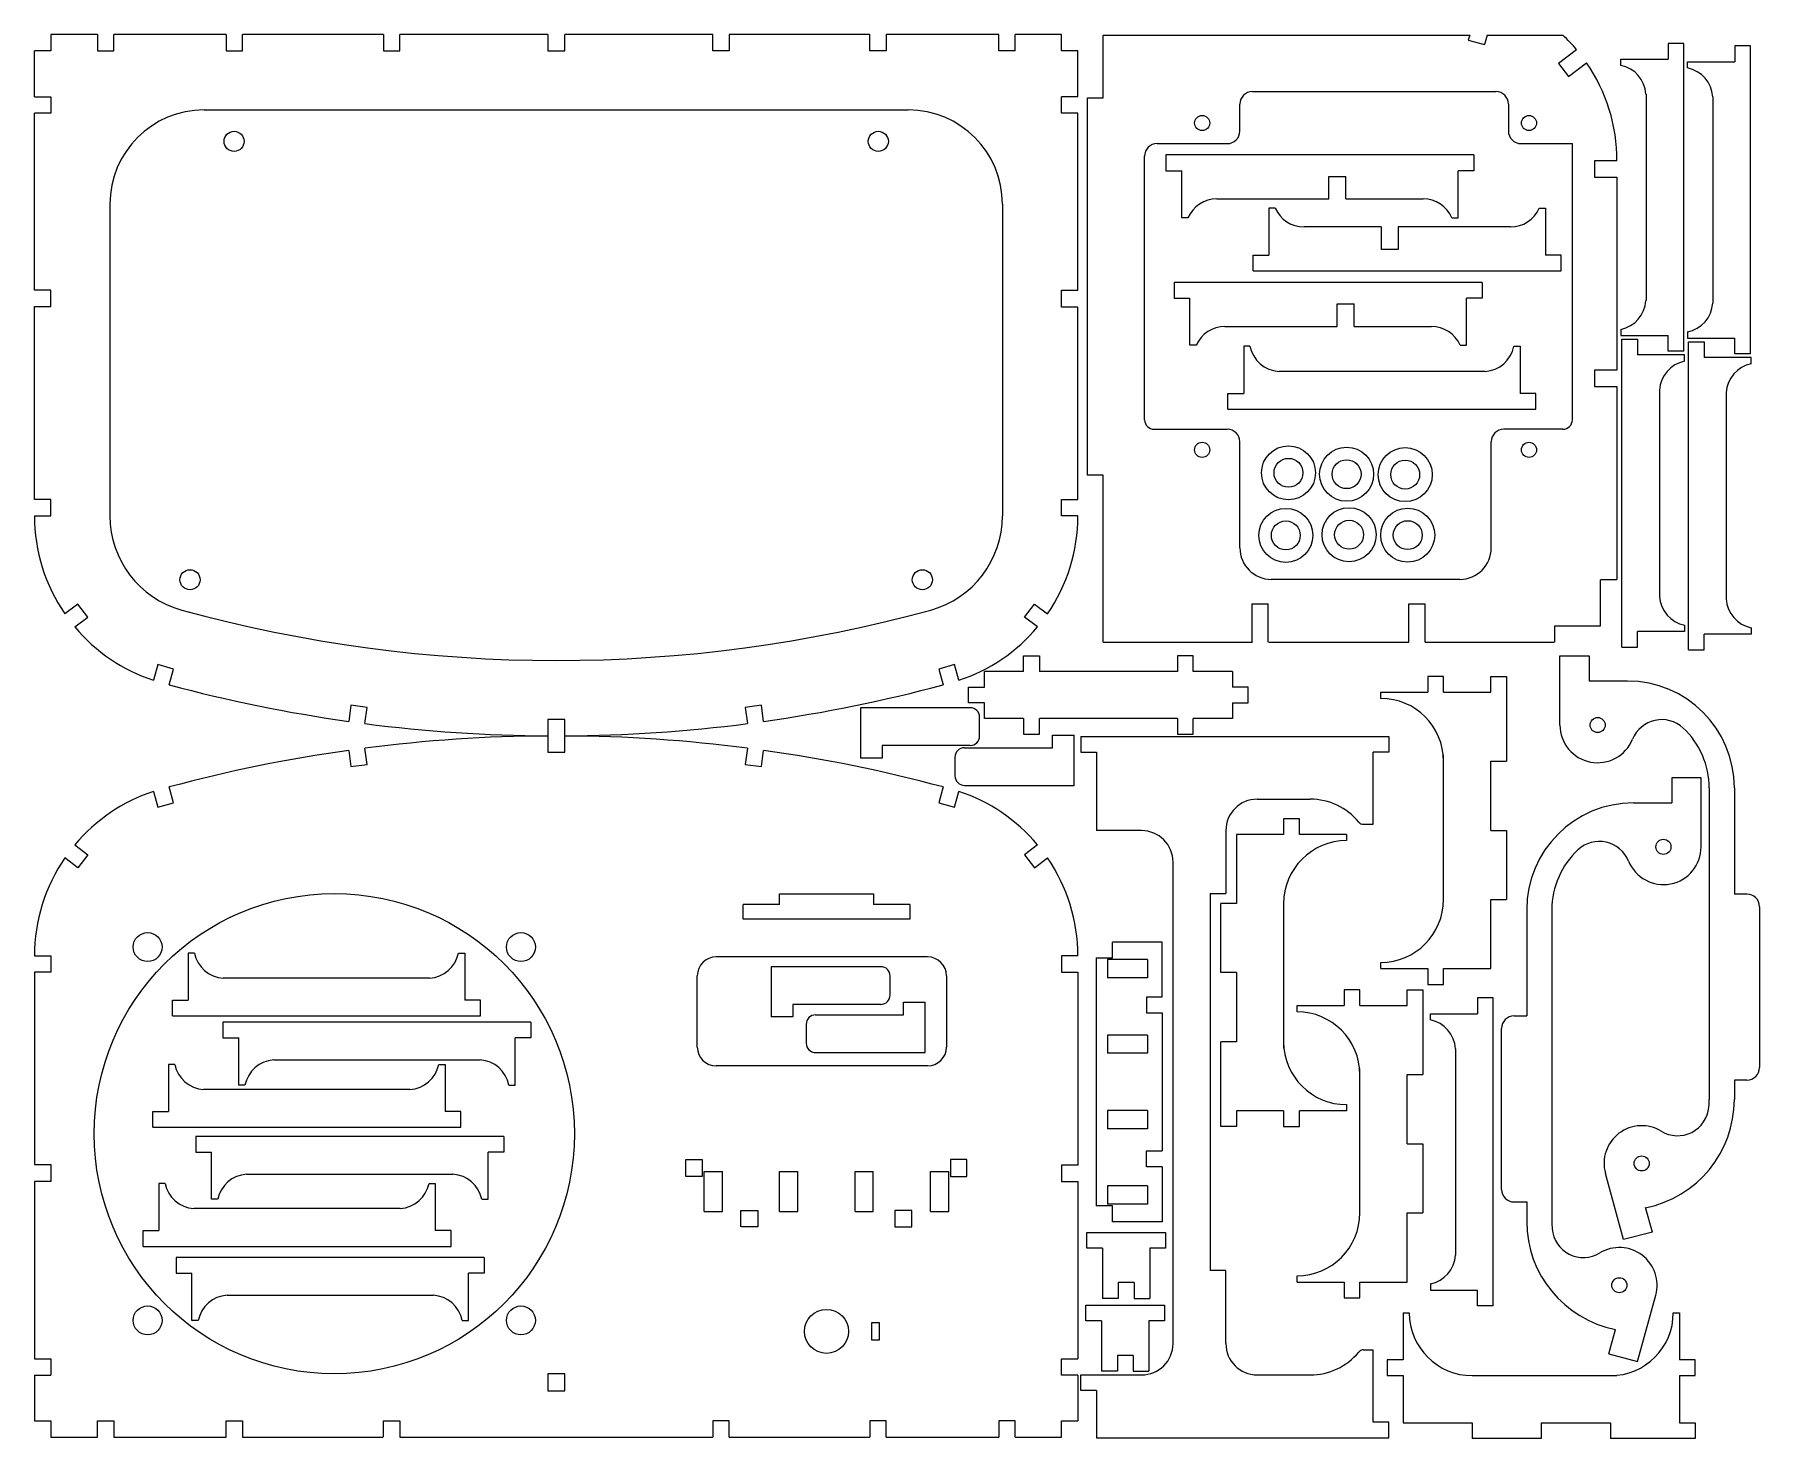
# Model space of a CAD drawing. Units: millimetres on the paper. Extents: x -208 to 66, y -148 to 76.
import ezdxf

# ---------------------------------------------------------------- set-up
doc = ezdxf.new("R2010")
doc.units = ezdxf.units.MM
doc.layers.add('1-3_1-3ﾚｲﾔ', color=3, linetype='Continuous', lineweight=25)

msp = doc.modelspace()

# ---------------------------------------------------------------- linework, layer by layer
at = {"layer": '1-3_1-3ﾚｲﾔ'}
for p, q in [((-205.71, 75.784), (-205.71, 73.184)), ((-198.31, 75.784), (-205.71, 75.784)), ((-195.71, 73.184), (-195.71, 75.784)), ((-177.81, 75.784), (-195.71, 75.784)), ((-152.81, 75.784), (-175.21, 75.784)), ((-126.66, 75.784), (-150.21, 75.784)), ((-126.66, 75.784), (-126.66, 73.184)), ((-123.96, 73.184), (-123.96, 75.784)), ((-100.41, 75.784), (-123.96, 75.784)), ((-75.41, 75.784), (-97.81, 75.784)), ((-54.91, 75.784), (-72.81, 75.784)), ((-54.91, 73.184), (-54.91, 75.784)), ((-52.31, 73.184), (-52.31, 75.784)), ((-44.91, 75.784), (-52.31, 75.784)), ((19.805, 74.883), (22.408, 74.168)), ((22.828, 75.696), (22.408, 74.168)), ((22.828, 75.696), (34.851, 75.696)), ((54.084, 74.373), (51.584, 74.373)), ((51.584, 74.373), (51.584, 71.873)), ((54.084, 25.373), (54.084, 74.373)), ((-205.71, 73.184), (-208.31, 73.184)), ((-208.31, 65.884), (-208.31, 73.184)), ((-126.66, 73.184), (-123.96, 73.184)), ((-52.31, 73.184), (-54.91, 73.184)), ((-42.31, 65.884), (-42.31, 73.184)), ((37.047, 73.363), (34.181, 71.178)), ((44.084, 70.873), (44.084, 71.873)), ((44.084, 71.873), (51.584, 71.873)), ((54.703, 70.459), (54.703, 71.459)), ((54.703, 71.459), (62.203, 71.459)), ((64.703, 73.959), (62.203, 73.959)), ((62.203, 73.959), (62.203, 71.459)), ((64.703, 24.959), (64.703, 73.959)), ((34.181, 71.178), (35.757, 69.11)), ((35.757, 69.11), (38.619, 71.293)), ((-208.31, 65.884), (-205.71, 65.884)), ((-42.31, 65.884), (-44.91, 65.884)), ((-14.535, 66.696), (24.186, 66.696)), ((48.084, 66.291), (48.084, 33.456)), ((58.703, 65.877), (58.703, 33.042)), ((-208.31, 35.084), (-208.31, 63.284)), ((-181.31, 63.784), (-69.31, 63.784)), ((-16.535, 60.418), (-16.535, 64.696)), ((26.186, 64.696), (26.186, 60.418)), ((-29.689, 58.418), (-18.535, 58.418)), ((28.186, 58.418), (36.361, 58.418)), ((36.361, 14.474), (36.361, 58.418)), ((-31.689, 14.474), (-31.689, 56.418)), ((20.708, 56.615), (-28.292, 56.615)), ((-28.292, 56.615), (-28.292, 54.115)), ((20.708, 56.615), (20.708, 54.115)), ((39.865, 55.696), (39.865, 53.096)), ((43.465, 55.696), (39.865, 55.696)), ((-28.292, 54.115), (-25.792, 54.115)), ((-25.792, 46.615), (-25.792, 54.115)), ((-2.363, 53.215), (0.337, 53.215)), ((0.337, 49.615), (0.337, 53.215)), ((20.708, 54.115), (18.208, 54.115)), ((18.208, 46.615), (18.208, 54.115)), ((39.865, 53.096), (43.465, 53.096)), ((43.465, 53.096), (43.465, 22.396)), ((0.337, 49.615), (12.625, 49.615)), ((-196.31, 48.784), (-196.31, -0.816)), ((-54.31, 48.784), (-54.31, -0.816)), ((-10.906, 48.159), (-11.906, 48.159)), ((-11.906, 48.159), (-11.906, 40.659)), ((31.094, 48.159), (32.094, 48.159)), ((32.094, 48.159), (32.094, 40.659)), ((-24.792, 46.615), (-25.792, 46.615)), ((5.965, 45.159), (-6.323, 45.159)), ((5.965, 45.159), (5.965, 41.559)), ((17.208, 46.615), (18.208, 46.615)), ((8.665, 41.559), (5.965, 41.559)), ((-14.406, 38.159), (-14.406, 40.659)), ((-14.406, 40.659), (-11.906, 40.659)), ((34.594, 40.659), (32.094, 40.659)), ((34.594, 38.159), (34.594, 40.659)), ((22.016, 36.335), (-26.984, 36.335)), ((-26.984, 36.335), (-26.984, 33.835)), ((-14.406, 38.159), (34.594, 38.159)), ((22.016, 36.335), (22.016, 33.835)), ((-205.71, 35.084), (-208.31, 35.084)), ((-205.71, 32.484), (-205.71, 35.084)), ((-44.91, 35.084), (-42.31, 35.084)), ((-44.91, 32.384), (-44.91, 35.084)), ((-26.984, 33.835), (-24.484, 33.835)), ((-24.484, 26.335), (-24.484, 33.835)), ((-1.055, 32.935), (1.645, 32.935)), ((1.645, 29.335), (1.645, 32.935)), ((22.016, 33.835), (19.516, 33.835)), ((19.516, 26.335), (19.516, 33.835)), ((-208.31, 32.484), (-205.71, 32.484)), ((-208.31, 1.784), (-208.31, 32.484)), ((-42.31, 32.384), (-44.91, 32.384)), ((-42.31, 1.784), (-42.31, 32.384)), ((1.645, 29.335), (13.933, 29.335)), ((44.084, 28.873), (44.084, 27.873)), ((44.084, 27.873), (51.584, 27.873)), ((51.584, 25.373), (51.584, 27.873)), ((54.703, 28.459), (54.703, 27.459)), ((54.703, 27.459), (62.203, 27.459)), ((62.203, 24.959), (62.203, 27.459)), ((-23.484, 26.335), (-24.484, 26.335)), ((-14.927, 26.172), (-15.927, 26.172)), ((-15.927, 26.172), (-15.927, 18.672)), ((18.516, 26.335), (19.516, 26.335)), ((27.073, 26.172), (28.073, 26.172)), ((28.073, 26.172), (28.073, 18.672)), ((44.218, -21.701), (44.218, 27.299)), ((44.218, 27.299), (46.718, 27.299)), ((46.718, 27.299), (46.718, 24.799)), ((54.218, 24.799), (46.718, 24.799)), ((54.084, 25.373), (51.584, 25.373)), ((54.218, 23.799), (54.218, 24.799)), ((54.836, -22.115), (54.836, 26.885)), ((54.836, 26.885), (57.336, 26.885)), ((57.336, 26.885), (57.336, 24.385)), ((64.703, 24.959), (62.203, 24.959)), ((22.491, 22.172), (-10.344, 22.172)), ((39.865, 22.396), (39.865, 19.796)), ((43.465, 22.396), (39.865, 22.396)), ((64.836, 24.385), (57.336, 24.385)), ((64.836, 23.385), (64.836, 24.385)), ((50.218, 19.217), (50.218, -13.618)), ((-18.427, 16.172), (-18.427, 18.672)), ((-18.427, 18.672), (-15.927, 18.672)), ((30.573, 18.672), (28.073, 18.672)), ((30.573, 16.172), (30.573, 18.672)), ((60.836, 18.803), (60.836, -14.032)), ((-18.427, 16.172), (30.573, 16.172)), ((-30.189, 12.974), (-18.535, 12.974)), ((34.861, 12.974), (25.465, 12.974)), ((-16.535, -5.904), (-16.535, 10.974)), ((23.465, -5.904), (23.465, 10.974)), ((-38.285, -20.904), (-38.285, 5.696)), ((-205.71, 1.784), (-208.31, 1.784)), ((-205.71, -0.816), (-205.71, 1.784)), ((-44.91, 1.784), (-42.31, 1.784)), ((-208.31, -0.816), (-205.71, -0.816)), ((18.465, -10.904), (-11.535, -10.904)), ((43.465, -11.004), (40.865, -11.004)), ((-201.398, -14.838), (-203.464, -16.413)), ((-49.221, -14.838), (-47.155, -16.413)), ((-14.635, -14.804), (-14.635, -20.904)), ((-14.635, -14.804), (-12.035, -14.804)), ((-12.035, -20.904), (-12.035, -14.804)), ((12.965, -20.904), (12.965, -14.804)), ((33.565, -20.904), (33.565, -18.304)), ((46.718, -21.701), (46.718, -19.201)), ((54.218, -19.201), (46.718, -19.201)), ((54.218, -18.201), (54.218, -19.201)), ((64.836, -18.615), (64.836, -19.615)), ((-38.285, -20.904), (-14.535, -20.904)), ((-11.935, -20.904), (10.365, -20.904)), ((12.965, -20.904), (33.465, -20.904)), ((44.218, -21.701), (46.718, -21.701)), ((57.336, -22.115), (57.336, -19.615)), ((64.836, -19.615), (57.336, -19.615)), ((-188.674, -24.465), (-189.362, -26.972)), ((-61.945, -24.465), (-64.445, -25.181)), ((-61.258, -26.972), (-61.945, -24.465)), ((-50.94, -25.552), (-50.94, -23.052)), ((-23.94, -25.552), (-23.94, -23.052)), ((54.836, -22.115), (57.336, -22.115)), ((-64.445, -25.181), (-63.757, -27.689)), ((-50.94, -25.552), (-57.19, -25.552)), ((-57.19, -28.052), (-57.19, -25.552)), ((-26.44, -25.552), (-48.44, -25.552)), ((-17.69, -25.552), (-23.94, -25.552)), ((-17.69, -25.552), (-17.69, -28.052)), ((23.373, -26.348), (25.873, -26.348)), ((23.373, -28.848), (23.373, -26.348)), ((25.873, -26.348), (25.873, -39.848)), ((45.139, -27.087), (39.039, -27.087)), ((5.873, -29.848), (5.873, -28.848)), ((5.873, -28.848), (13.373, -28.848)), ((15.873, -28.848), (23.373, -28.848)), ((-157.963, -30.933), (-158.31, -33.509)), ((-92.656, -30.933), (-95.233, -31.28)), ((-95.233, -31.28), (-94.886, -33.857)), ((-92.309, -33.509), (-92.656, -30.933)), ((-57.935, -35.832), (-57.935, -32.832)), ((-57.19, -33.052), (-57.19, -30.552)), ((-17.69, -30.552), (-17.69, -33.052)), ((-123.96, -33.213), (-126.66, -33.213)), ((-50.94, -33.052), (-57.19, -33.052)), ((-26.44, -33.052), (-48.44, -33.052)), ((-17.69, -33.052), (-23.94, -33.052)), ((-158.31, -38.117), (-157.963, -40.693)), ((-94.886, -37.769), (-95.233, -40.346)), ((-92.656, -40.693), (-92.309, -38.117)), ((-46.368, -35.69), (-42.918, -35.69)), ((-41.838, -35.885), (7.162, -35.885)), ((-41.838, -35.885), (-41.838, -38.385)), ((4.662, -49.885), (4.662, -38.385)), ((-95.233, -40.346), (-92.656, -40.693)), ((-73.435, -39.332), (-76.885, -39.332)), ((-61.868, -39.19), (-61.868, -42.19)), ((15.873, -61.848), (15.873, -38.848)), ((23.373, -39.848), (25.873, -39.848)), ((23.373, -50.848), (23.373, -39.848)), ((-189.362, -44.654), (-188.674, -47.161)), ((-63.757, -43.937), (-64.445, -46.445)), ((-64.445, -46.445), (-61.945, -47.161)), ((-61.945, -47.161), (-61.258, -44.654)), ((-13.767, -45.885), (-5.338, -45.885)), ((46.103, -46.466), (52.203, -46.466)), ((58.139, -44.087), (58.139, -93.687)), ((62.139, -44.087), (62.139, -60.987)), ((-9.572, -48.984), (-9.572, -51.484)), ((-32.167, -50.885), (-39.338, -50.885)), ((-18.767, -50.885), (-18.767, -60.885)), ((-9.572, -51.484), (-17.072, -51.484)), ((-17.072, -51.484), (-17.072, -62.484)), ((0.428, -51.484), (-7.072, -51.484)), ((0.428, -51.484), (0.428, -52.484)), ((3.148, -49.885), (4.662, -49.885)), ((23.373, -50.848), (25.873, -50.848)), ((25.873, -50.848), (25.873, -61.848)), ((-201.892, -53.142), (-199.822, -54.72)), ((-199.822, -54.72), (-201.398, -56.788)), ((-48.728, -53.142), (-50.798, -54.72)), ((-50.798, -54.72), (-49.221, -56.788)), ((-201.398, -56.788), (-203.464, -55.212)), ((-49.221, -56.788), (-47.155, -55.212)), ((-27.167, -132.485), (-27.167, -55.885)), ((-95.57, -64.969), (-95.57, -62.649)), ((-89.77, -62.649), (-95.57, -62.649)), ((-89.77, -60.949), (-74.85, -60.949)), ((-89.77, -62.649), (-89.77, -60.949)), ((-74.85, -60.949), (-74.85, -62.649)), ((-69.05, -62.649), (-74.85, -62.649)), ((-21.267, -60.885), (-21.267, -120.885)), ((-21.267, -60.885), (-18.767, -60.885)), ((-17.072, -62.484), (-19.572, -62.484)), ((-19.572, -73.484), (-19.572, -62.484)), ((-9.572, -62.484), (-9.572, -85.484)), ((23.373, -61.848), (25.873, -61.848)), ((23.373, -72.848), (23.373, -61.848)), ((64.139, -60.987), (62.139, -60.987)), ((66.139, -62.987), (66.139, -88.587)), ((29.103, -63.466), (29.103, -80.366)), ((33.103, -63.466), (33.103, -113.066)), ((-28.916, -68.611), (-36.816, -68.611)), ((-28.916, -77.361), (-28.916, -68.611)), ((-182.868, -70.368), (-183.868, -70.368)), ((-183.868, -70.368), (-183.868, -77.868)), ((-140.868, -70.368), (-139.868, -70.368)), ((-139.868, -70.368), (-139.868, -77.868)), ((-66.208, -70.983), (-99.858, -70.983)), ((-39.416, -71.111), (-39.416, -110.611)), ((-208.31, -73.409), (-208.31, -104.009)), ((-205.71, -73.409), (-208.31, -73.409)), ((-102.858, -85.314), (-102.858, -73.983)), ((-72.173, -77.032), (-72.173, -74.032)), ((-63.208, -73.983), (-63.208, -85.314)), ((-44.91, -73.409), (-42.31, -73.409)), ((-37.616, -71.411), (-37.616, -74.311)), ((-31.216, -71.411), (-37.616, -71.411)), ((-31.216, -71.411), (-31.216, -74.311)), ((-17.072, -73.484), (-19.572, -73.484)), ((-17.072, -73.484), (-17.072, -84.484)), ((5.873, -72.848), (5.873, -71.848)), ((5.873, -72.848), (13.373, -72.848)), ((15.873, -75.348), (15.873, -72.848)), ((15.873, -72.848), (23.373, -72.848)), ((-145.451, -74.368), (-178.286, -74.368)), ((-31.216, -74.311), (-37.616, -74.311)), ((10.056, -76.209), (12.556, -76.209)), ((10.056, -78.709), (10.056, -76.209)), ((12.556, -76.209), (12.556, -89.709)), ((-186.368, -80.368), (-186.368, -77.868)), ((-186.368, -77.868), (-183.868, -77.868)), ((-137.368, -77.868), (-139.868, -77.868)), ((-137.368, -80.368), (-137.368, -77.868)), ((-70.031, -78.202), (-66.581, -78.202)), ((-31.416, -77.361), (-31.416, -79.861)), ((-28.916, -77.361), (-31.416, -77.361)), ((-7.444, -79.709), (-7.444, -78.709)), ((-7.444, -78.709), (0.056, -78.709)), ((2.556, -78.709), (10.056, -78.709)), ((23.779, -77.511), (21.279, -77.511)), ((21.279, -77.511), (21.279, -80.011)), ((23.779, -126.511), (23.779, -77.511)), ((-186.368, -80.368), (-137.368, -80.368)), ((-129.324, -81.366), (-178.324, -81.366)), ((-178.324, -81.366), (-178.324, -83.866)), ((-129.324, -81.366), (-129.324, -83.866)), ((-87.673, -80.532), (-91.124, -80.532)), ((-85.531, -81.702), (-85.531, -84.702)), ((-31.416, -79.861), (-28.916, -79.861)), ((-28.916, -79.861), (-28.916, -101.861)), ((13.779, -81.011), (13.779, -80.011)), ((13.779, -80.011), (21.279, -80.011)), ((27.103, -80.366), (29.103, -80.366)), ((-178.324, -83.866), (-175.824, -83.866)), ((-175.824, -91.366), (-175.824, -83.866)), ((-129.324, -83.866), (-131.824, -83.866)), ((-131.824, -91.366), (-131.824, -83.866)), ((-31.216, -83.411), (-31.216, -86.311)), ((-17.072, -84.484), (-19.572, -84.484)), ((-19.572, -97.984), (-19.572, -84.484)), ((25.103, -107.966), (25.103, -82.366)), ((-170.241, -87.366), (-137.406, -87.366)), ((-31.216, -86.311), (-37.616, -86.311)), ((17.779, -85.594), (17.779, -118.429)), ((-185.99, -88.081), (-186.99, -88.081)), ((-186.99, -88.081), (-186.99, -95.581)), ((-143.99, -88.081), (-142.99, -88.081)), ((-142.99, -88.081), (-142.99, -95.581)), ((-66.208, -88.314), (-99.858, -88.314)), ((2.556, -111.709), (2.556, -88.709)), ((10.056, -89.709), (12.556, -89.709)), ((10.056, -100.709), (10.056, -89.709)), ((-148.573, -92.081), (-181.408, -92.081)), ((-174.824, -91.366), (-175.824, -91.366)), ((-132.824, -91.366), (-131.824, -91.366)), ((-189.49, -98.081), (-189.49, -95.581)), ((-189.49, -95.581), (-186.99, -95.581)), ((-140.49, -95.581), (-142.99, -95.581)), ((-140.49, -98.081), (-140.49, -95.581)), ((-31.216, -95.411), (-31.216, -98.311)), ((-9.572, -95.484), (-17.072, -95.484)), ((-17.072, -95.484), (-17.072, -97.984)), ((0.428, -95.484), (-7.072, -95.484)), ((0.428, -94.484), (0.428, -95.484)), ((-189.49, -98.081), (-140.49, -98.081)), ((-31.216, -98.311), (-37.616, -98.311)), ((-17.072, -97.984), (-19.572, -97.984)), ((-133.655, -99.551), (-182.655, -99.551)), ((-182.655, -99.551), (-182.655, -102.051)), ((-133.655, -99.551), (-133.655, -102.051)), ((10.056, -100.709), (12.556, -100.709)), ((12.556, -100.709), (12.556, -111.709)), ((-208.31, -104.009), (-205.71, -104.009)), ((-205.71, -104.009), (-205.71, -106.709)), ((-182.655, -102.051), (-180.155, -102.051)), ((-180.155, -109.551), (-180.155, -102.051)), ((-133.655, -102.051), (-136.155, -102.051)), ((-136.155, -109.551), (-136.155, -102.051)), ((-104.66, -105.909), (-104.66, -103.209)), ((-59.96, -105.909), (-59.96, -103.209)), ((-31.416, -104.361), (-31.416, -101.861)), ((-31.416, -101.861), (-28.916, -101.861)), ((-205.71, -106.709), (-208.31, -106.709)), ((-187.543, -107.032), (-188.543, -107.032)), ((-188.543, -107.032), (-188.543, -114.532)), ((-174.573, -105.551), (-141.738, -105.551)), ((-145.543, -107.032), (-144.543, -107.032)), ((-144.543, -107.032), (-144.543, -114.532)), ((-101.76, -105.109), (-98.86, -105.109)), ((-101.76, -111.509), (-101.76, -105.109)), ((-98.86, -111.509), (-98.86, -105.109)), ((-86.86, -111.509), (-86.86, -105.109)), ((-74.86, -111.509), (-74.86, -105.109)), ((-62.86, -111.509), (-62.86, -105.109)), ((-44.91, -106.709), (-42.31, -106.709)), ((-42.31, -106.709), (-42.31, -134.909)), ((-28.916, -104.361), (-31.416, -104.361)), ((-28.916, -104.361), (-28.916, -113.111)), ((-179.155, -109.551), (-180.155, -109.551)), ((-137.155, -109.551), (-136.155, -109.551)), ((-31.216, -107.411), (-31.216, -110.311)), ((-150.126, -111.032), (-182.961, -111.032)), ((-101.76, -111.509), (-98.86, -111.509)), ((-89.76, -111.509), (-86.86, -111.509)), ((-77.76, -111.509), (-74.86, -111.509)), ((-71.41, -111.309), (-71.41, -113.909)), ((-68.71, -111.309), (-71.41, -111.309)), ((-68.71, -113.909), (-68.71, -111.309)), ((-65.76, -111.509), (-62.86, -111.509)), ((-36.816, -110.611), (-39.416, -110.611)), ((-31.216, -110.311), (-37.616, -110.311)), ((-36.816, -113.111), (-36.816, -110.611)), ((10.056, -111.709), (12.556, -111.709)), ((10.056, -122.709), (10.056, -111.709)), ((49.094, -114.775), (48.025, -110.877)), ((-191.043, -117.032), (-191.043, -114.532)), ((-191.043, -114.532), (-188.543, -114.532)), ((-142.043, -114.532), (-144.543, -114.532)), ((-142.043, -117.032), (-142.043, -114.532)), ((-93.21, -113.909), (-95.81, -113.909)), ((-71.41, -113.909), (-68.71, -113.909)), ((-28.916, -113.111), (-36.816, -113.111)), ((-191.043, -117.032), (-142.043, -117.032)), ((-38.376, -117.304), (-38.376, -125.304)), ((-136.762, -118.813), (-185.762, -118.813)), ((-185.762, -118.813), (-185.762, -121.313)), ((-136.762, -118.813), (-136.762, -121.313)), ((-185.762, -121.313), (-183.262, -121.313)), ((-183.262, -128.813), (-183.262, -121.313)), ((-136.762, -121.313), (-139.262, -121.313)), ((-139.262, -128.813), (-139.262, -121.313)), ((-18.767, -120.885), (-21.267, -120.885)), ((-18.767, -132.485), (-18.767, -120.885)), ((-7.444, -122.709), (-7.444, -121.709)), ((-7.444, -122.709), (0.056, -122.709)), ((2.556, -125.209), (2.556, -122.709)), ((2.556, -122.709), (10.056, -122.709)), ((13.779, -123.011), (13.779, -124.011)), ((-177.679, -124.813), (-144.845, -124.813)), ((13.779, -124.011), (21.279, -124.011)), ((21.279, -126.511), (21.279, -124.011)), ((-182.262, -128.813), (-183.262, -128.813)), ((-140.262, -128.813), (-139.262, -128.813)), ((-38.528, -128.9), (-38.528, -136.9)), ((9.425, -127.605), (10.425, -127.605)), ((9.425, -127.605), (9.425, -135.105)), ((23.779, -126.511), (21.279, -126.511)), ((52.425, -127.605), (53.425, -127.605)), ((53.425, -127.605), (53.425, -135.105)), ((42.148, -134.155), (43.217, -130.257)), ((3.148, -133.485), (4.662, -133.485)), ((4.662, -144.985), (4.662, -133.485)), ((-205.71, -134.909), (-205.71, -137.509)), ((-44.91, -134.909), (-42.31, -134.909)), ((-44.91, -137.509), (-44.91, -134.909)), ((-208.31, -137.509), (-205.71, -137.509)), ((-208.31, -137.509), (-208.31, -144.809)), ((-126.66, -137.309), (-126.66, -140.009)), ((-123.96, -137.309), (-126.66, -137.309)), ((-123.96, -140.009), (-123.96, -137.309)), ((-42.31, -137.509), (-44.91, -137.509)), ((-42.31, -137.509), (-42.31, -144.809)), ((-41.838, -137.485), (-32.167, -137.485)), ((-41.838, -139.985), (-41.838, -137.485)), ((-13.767, -137.485), (-5.338, -137.485)), ((6.925, -137.605), (9.425, -137.605)), ((9.425, -137.605), (9.425, -145.105)), ((20.425, -137.605), (43.425, -137.605)), ((53.425, -137.605), (53.425, -145.105)), ((-126.66, -140.009), (-123.96, -140.009)), ((-39.338, -139.985), (-41.838, -139.985)), ((-39.338, -139.985), (-39.338, -147.485)), ((-198.31, -144.809), (-195.71, -144.809)), ((-195.71, -144.809), (-195.71, -147.409)), ((-97.81, -147.409), (-97.81, -144.809)), ((-72.81, -147.409), (-72.81, -144.809)), ((-54.91, -144.809), (-54.91, -147.409)), ((-52.31, -144.809), (-54.91, -144.809)), ((-52.31, -147.409), (-52.31, -144.809)), ((-44.91, -144.809), (-42.31, -144.809)), ((-44.91, -147.409), (-44.91, -144.809)), ((7.162, -144.985), (4.662, -144.985)), ((9.425, -145.105), (20.425, -145.105)), ((20.425, -145.105), (20.425, -147.605)), ((31.425, -145.105), (31.425, -147.605)), ((31.425, -145.105), (42.425, -145.105)), ((42.425, -145.105), (42.425, -147.605)), ((53.425, -145.105), (55.925, -145.105)), ((55.925, -145.105), (55.925, -147.605)), ((-175.21, -147.409), (-152.91, -147.409)), ((-150.21, -147.409), (-100.41, -147.409)), ((-97.81, -147.409), (-75.41, -147.409)), ((-72.81, -147.409), (-54.91, -147.409)), ((-52.31, -147.409), (-44.91, -147.409)), ((31.425, -147.605), (20.425, -147.605)), ((55.925, -147.605), (42.425, -147.605))]:
    msp.add_line(p, q, dxfattribs=at)
for points in [[(-198.31, 75.784), (-198.31, 73.184), (-195.71, 73.184)], [(-177.81, 75.784), (-177.81, 73.184), (-175.21, 73.184), (-175.21, 75.784)], [(-152.81, 75.784), (-152.81, 73.184), (-150.21, 73.184), (-150.21, 75.784)], [(-97.81, 75.784), (-97.81, 73.184), (-100.41, 73.184), (-100.41, 75.784)], [(-72.81, 75.784), (-72.81, 73.184), (-75.41, 73.184), (-75.41, 75.784)], [(-42.31, 73.184), (-44.91, 73.184), (-44.91, 75.784)], [(-38.285, 5.696), (-40.785, 5.696), (-40.785, 65.696), (-38.285, 65.696), (-38.285, 75.696)], [(-38.285, 75.696), (20.028, 75.696), (19.805, 74.883)], [(-205.71, 65.884), (-205.71, 63.284), (-208.31, 63.284)], [(-42.31, 35.084), (-42.31, 63.284), (-44.91, 63.284), (-44.91, 65.884)], [(-20.21, 49.615), (-2.363, 49.615), (-2.363, 53.215)], [(26.512, 45.159), (8.665, 45.159), (8.665, 41.559)], [(-18.901, 29.335), (-1.055, 29.335), (-1.055, 32.935)], [(39.865, 19.796), (43.465, 19.796), (43.465, -10.904)], [(-42.31, -0.816), (-44.91, -0.816), (-44.91, 1.784)], [(33.565, -18.304), (40.865, -18.304), (40.865, -11.004)], [(-201.892, -18.484), (-199.822, -16.905), (-201.398, -14.838)], [(-48.728, -18.484), (-50.798, -16.905), (-49.221, -14.838)], [(10.365, -20.904), (10.365, -14.804), (12.965, -14.804)], [(-186.862, -27.689), (-186.174, -25.181), (-188.674, -24.465)], [(-50.94, -23.052), (-48.44, -23.052), (-48.44, -25.552)], [(-23.94, -23.052), (-26.44, -23.052), (-26.44, -25.552)], [(34.389, -34.087), (34.389, -23.087), (39.039, -23.087), (39.039, -27.087)], [(15.873, -28.848), (15.873, -26.348), (13.373, -26.348), (13.373, -28.848)], [(-57.19, -30.552), (-59.69, -30.552), (-59.69, -28.052), (-57.19, -28.052)], [(-17.69, -30.552), (-15.19, -30.552), (-15.19, -28.052), (-17.69, -28.052)], [(-155.733, -33.857), (-155.386, -31.28), (-157.963, -30.933)], [(-59.435, -31.332), (-76.885, -31.332), (-76.885, -39.332)], [(-126.66, -33.213), (-126.66, -38.413), (-123.96, -38.413), (-123.96, -33.213)], [(-50.94, -33.052), (-50.94, -35.552), (-48.44, -35.552), (-48.44, -33.052)], [(-26.44, -33.052), (-26.44, -35.552), (-23.94, -35.552), (-23.94, -33.052)], [(-157.963, -40.693), (-155.386, -40.346), (-155.733, -37.769)], [(-59.435, -37.332), (-73.435, -37.332), (-73.435, -39.332)], [(-60.368, -43.69), (-42.918, -43.69), (-42.918, -35.69)], [(-60.368, -37.69), (-46.368, -37.69), (-46.368, -35.69)], [(-41.838, -38.385), (-39.338, -38.385), (-39.338, -50.885)], [(7.162, -35.885), (7.162, -38.385), (4.662, -38.385)], [(56.853, -53.466), (56.853, -42.466), (52.203, -42.466), (52.203, -46.466)], [(-188.674, -47.161), (-186.174, -46.445), (-186.862, -43.937)], [(-7.072, -51.484), (-7.072, -48.984), (-9.572, -48.984)], [(-69.05, -62.649), (-69.05, -64.969), (-95.57, -64.969)], [(-39.416, -71.111), (-36.816, -71.111), (-36.816, -68.611)], [(-208.31, -70.809), (-205.71, -70.809), (-205.71, -73.409)], [(-42.31, -70.809), (-44.91, -70.809), (-44.91, -73.409)], [(-73.673, -72.532), (-91.124, -72.532), (-91.124, -80.532)], [(-42.31, -73.409), (-42.31, -104.109), (-44.91, -104.109), (-44.91, -106.709)], [(13.373, -72.848), (13.373, -75.348), (15.873, -75.348)], [(2.556, -78.709), (2.556, -76.209), (0.056, -76.209), (0.056, -78.709)], [(-73.673, -78.532), (-87.673, -78.532), (-87.673, -80.532)], [(-84.031, -86.202), (-66.581, -86.202), (-66.581, -78.202)], [(-84.031, -80.202), (-70.031, -80.202), (-70.031, -78.202)], [(-31.216, -83.411), (-37.616, -83.411), (-37.616, -86.311)], [(64.139, -90.587), (62.139, -90.587), (62.139, -93.687)], [(-31.216, -95.411), (-37.616, -95.411), (-37.616, -98.311)], [(-9.572, -95.484), (-9.572, -97.984), (-7.072, -97.984), (-7.072, -95.484)], [(-104.66, -103.209), (-102.06, -103.209), (-102.06, -105.909), (-104.66, -105.909)], [(-59.96, -103.209), (-62.56, -103.209), (-62.56, -105.909), (-59.96, -105.909)], [(-208.31, -106.709), (-208.31, -134.909), (-205.71, -134.909)], [(-89.76, -111.509), (-89.76, -105.109), (-86.86, -105.109)], [(-77.76, -111.509), (-77.76, -105.109), (-74.86, -105.109)], [(-65.76, -111.509), (-65.76, -105.109), (-62.86, -105.109)], [(49.094, -114.775), (44.504, -115.958), (41.613, -105.425)], [(-31.216, -107.411), (-37.616, -107.411), (-37.616, -110.311)], [(-95.91, -113.909), (-95.91, -111.309), (-93.21, -111.309), (-93.21, -113.909)], [(27.103, -109.966), (29.103, -109.966), (29.103, -113.066)], [(-40.876, -114.804), (-28.376, -114.804), (-28.376, -117.304), (-30.876, -117.304), (-30.876, -125.304)], [(-38.376, -117.304), (-40.876, -117.304), (-40.876, -114.804)], [(-33.376, -122.804), (-35.876, -122.804), (-35.876, -125.304), (-38.376, -125.304)], [(-33.376, -122.804), (-33.376, -125.304), (-30.876, -125.304)], [(0.056, -122.709), (0.056, -125.209), (2.556, -125.209)], [(42.148, -134.155), (46.738, -135.338), (49.629, -124.805)], [(-41.028, -126.4), (-28.528, -126.4), (-28.528, -128.9), (-31.028, -128.9), (-31.028, -136.9)], [(-38.528, -128.9), (-41.028, -128.9), (-41.028, -126.4)], [(-33.528, -134.4), (-36.028, -134.4), (-36.028, -136.9), (-38.528, -136.9)], [(-33.528, -134.4), (-33.528, -136.9), (-31.028, -136.9)], [(9.425, -135.105), (6.925, -135.105), (6.925, -137.605)], [(53.425, -137.605), (55.925, -137.605), (55.925, -135.105), (53.425, -135.105)], [(-208.31, -144.809), (-205.71, -144.809), (-205.71, -147.409)], [(-205.71, -147.409), (-198.31, -147.409), (-198.31, -144.809)], [(-195.71, -147.409), (-177.81, -147.409), (-177.81, -144.809), (-175.21, -144.809), (-175.21, -147.409)], [(-152.81, -147.409), (-152.81, -144.809), (-150.21, -144.809), (-150.21, -147.409)], [(-97.81, -144.809), (-100.41, -144.809), (-100.41, -147.409)], [(-72.81, -144.809), (-75.41, -144.809), (-75.41, -147.409)], [(-39.338, -147.485), (7.162, -147.485), (7.162, -144.985)]]:
    msp.add_lwpolyline(points, dxfattribs=at)
msp.add_lwpolyline([(-75.11, -129.159), (-73.91, -129.159), (-73.91, -131.959), (-75.11, -131.959)], close=True, dxfattribs=at)
for centre, radius in [((-176.56, 58.784), 1.6), ((-74.06, 58.784), 1.6), ((-22.535, 61.696), 1.2), ((29.465, 61.696), 1.2), ((-22.535, 9.696), 1.2), ((-8.801, 6.042), 4.3), ((-8.801, 6.042), 2.3), ((0.446, 5.823), 4.3), ((9.768, 5.757), 4.3), ((29.465, 9.696), 1.2), ((0.446, 5.823), 2.3), ((9.768, 5.757), 2.3), ((-9.224, -3.912), 4.3), ((0.845, -3.807), 4.3), ((10.167, -3.873), 4.3), ((-9.224, -3.912), 2.3), ((0.845, -3.807), 2.3), ((10.167, -3.873), 2.3), ((-183.569, -10.967), 1.6), ((-67.05, -10.967), 1.6), ((40.389, -34.087), 1.2), ((50.853, -53.466), 1.2), ((-160.61, -99.109), 38.2), ((-190.308, -69.411), 2.3), ((-130.911, -69.411), 2.3), ((47.399, -103.837), 1.2), ((43.843, -123.217), 1.2), ((-190.308, -128.808), 2.3), ((-130.911, -128.808), 2.3), ((-82.31, -130.559), 3.5)]:
    msp.add_circle(centre, radius, dxfattribs=at)
for centre, radius, start, end in [((15.939, 55.696), 27.526, 39.92951, 46.60103), ((15.939, 55.696), 27.526, 0, 34.51554), ((43.084, 65.974), 5, 3.62089, 78.46304), ((53.703, 65.56), 5, 3.62089, 78.46304), ((-14.535, 64.696), 2, 90, 180), ((24.186, 64.696), 2, 0, 90), ((-181.31, 48.784), 15, 90, 180), ((-69.31, 48.784), 15, 0, 90), ((-18.535, 60.418), 2, 270, 0), ((28.186, 60.418), 2, 180, 270), ((-29.689, 56.418), 2, 90, 180), ((-20.21, 44.615), 5, 90, 156.42182), ((12.625, 44.615), 5, 23.57818, 90), ((-6.323, 50.159), 5, 203.57818, 270), ((26.512, 50.159), 5, 270, 336.42182), ((43.084, 33.772), 5, 281.53696, 356.37911), ((53.703, 33.358), 5, 281.53696, 356.37911), ((-18.901, 24.335), 5, 90, 156.42182), ((13.933, 24.335), 5, 23.57818, 90), ((-10.028, 27.172), 5, 191.53696, 266.37911), ((22.174, 27.172), 5, 273.62089, 348.46304), ((55.218, 18.9), 5, 101.53696, 176.37911), ((65.836, 18.486), 5, 101.53696, 176.37911), ((-30.189, 14.474), 1.5, 180, 270), ((34.861, 14.474), 1.5, 270, 0), ((-18.535, 10.974), 2, 0, 90), ((25.465, 10.974), 2, 90, 180), ((-180.784, -0.816), 27.526, 180, 214.51554), ((-180.784, -0.816), 15.526, 180, 254.65343), ((-69.836, -0.816), 15.526, 285.34657, 0), ((-69.836, -0.816), 27.526, 325.48446, 360), ((-11.535, -5.904), 5, 180, 270), ((18.465, -5.904), 5, 270, 0), ((55.218, -13.302), 5, 183.62089, 258.46304), ((-125.31, 201.317), 225.133, 254.65343, 285.34657), ((65.836, -13.716), 5, 183.62089, 258.46304), ((-180.784, -0.816), 27.526, 219.92951, 251.84225), ((-69.836, -0.816), 27.526, 288.15775, 320.07049), ((45.139, -44.087), 17, 0, 90), ((-125.31, 201.317), 237.133, 254.95546, 262.00053), ((-125.31, 201.317), 237.133, 277.99947, 285.04454), ((5.873, -39.848), 10, 0, 90), ((-59.435, -32.832), 1.5, 0, 90), ((-125.31, 201.317), 237.133, 262.62874, 269.67381), ((-125.31, 201.317), 237.133, 270.32619, 277.37126), ((40.389, -34.087), 6, 180, 337.91013), ((50.582, -38.223), 5, 47.13148, 157.91013), ((45.139, -44.087), 13, 0, 47.13148), ((-125.31, -272.943), 237.133, 97.99947, 105.04454), ((-125.31, -272.943), 237.133, 90.32619, 97.37126), ((-125.31, -272.943), 237.133, 82.62874, 89.67381), ((-125.31, -272.943), 237.133, 74.95546, 82.00053), ((-60.368, -39.19), 1.5, 90, 180), ((-59.435, -35.832), 1.5, 270, 0), ((-60.368, -42.19), 1.5, 180, 270), ((-180.784, -70.809), 27.526, 108.15775, 140.07049), ((-69.836, -70.809), 27.526, 39.92951, 71.84225), ((-13.767, -50.885), 5, 90, 180), ((-5.338, -55.885), 10, 39.5212, 90), ((46.103, -63.466), 17, 90, 180), ((-32.167, -55.885), 5, 0, 90), ((3.148, -48.885), 1, 219.5212, 270), ((0.428, -62.484), 10, 90, 180), ((46.103, -63.466), 13, 132.86852, 180), ((40.66, -57.603), 5, 22.08987, 132.86852), ((50.853, -53.466), 6, 202.08987, 0), ((-180.784, -70.809), 27.526, 145.48446, 180), ((-69.836, -70.809), 27.526, 0, 34.51554), ((5.873, -61.848), 10, 270, 0), ((64.139, -62.987), 2, 0, 90), ((-177.969, -69.368), 5, 191.53696, 266.37911), ((-145.767, -69.368), 5, 273.62089, 348.46304), ((-99.858, -73.983), 3, 90, 180), ((-66.208, -73.983), 3, 0, 90), ((-73.673, -74.032), 1.5, 0, 90), ((-73.673, -77.032), 1.5, 270, 0), ((-84.031, -81.702), 1.5, 90, 180), ((-7.444, -89.709), 10, 0, 90), ((12.779, -85.91), 5, 3.62089, 78.46304), ((27.103, -82.366), 2, 90, 180), ((-84.031, -84.702), 1.5, 180, 270), ((0.428, -84.484), 10, 180, 270), ((-169.925, -92.366), 5, 93.62089, 168.46304), ((-137.723, -92.366), 5, 11.53696, 86.37911), ((-99.858, -85.314), 3, 180, 270), ((-66.208, -85.314), 3, 270, 0), ((-181.091, -87.081), 5, 191.53696, 266.37911), ((-148.889, -87.081), 5, 273.62089, 348.46304), ((64.139, -88.587), 2, 270, 0), ((44.613, -93.687), 17.526, 281.22382, 0), ((53.106, -94.434), 5, 238.74463, 354.97273), ((44.613, -93.687), 13.526, 354.97273, 0), ((47.399, -103.837), 6, 58.74463, 195.34657), ((-182.644, -106.032), 5, 191.53696, 266.37911), ((-174.256, -110.551), 5, 93.62089, 168.46304), ((-150.442, -106.032), 5, 273.62089, 348.46304), ((-142.054, -110.551), 5, 11.53696, 86.37911), ((27.103, -107.966), 2, 180, 270), ((-7.444, -111.709), 10, 270, 0), ((46.629, -113.066), 17.526, 180, 258.77618), ((46.629, -113.066), 13.526, 180, 185.02727), ((38.135, -113.814), 5, 185.02727, 301.25537), ((43.843, -123.217), 6, 344.65343, 121.25537), ((12.779, -118.112), 5, 281.53696, 356.37911), ((-177.363, -129.813), 5, 93.62089, 168.46304), ((-145.161, -129.813), 5, 11.53696, 86.37911), ((20.425, -127.605), 10, 180, 270), ((42.425, -127.605), 10, 270, 0), ((-32.167, -132.485), 5, 270, 0), ((-13.767, -132.485), 5, 180, 270), ((-5.338, -127.485), 10, 270, 320.4788), ((3.148, -134.485), 1, 90, 140.4788)]:
    msp.add_arc(centre, radius, start, end, dxfattribs=at)

doc.saveas('drawing.dxf')
